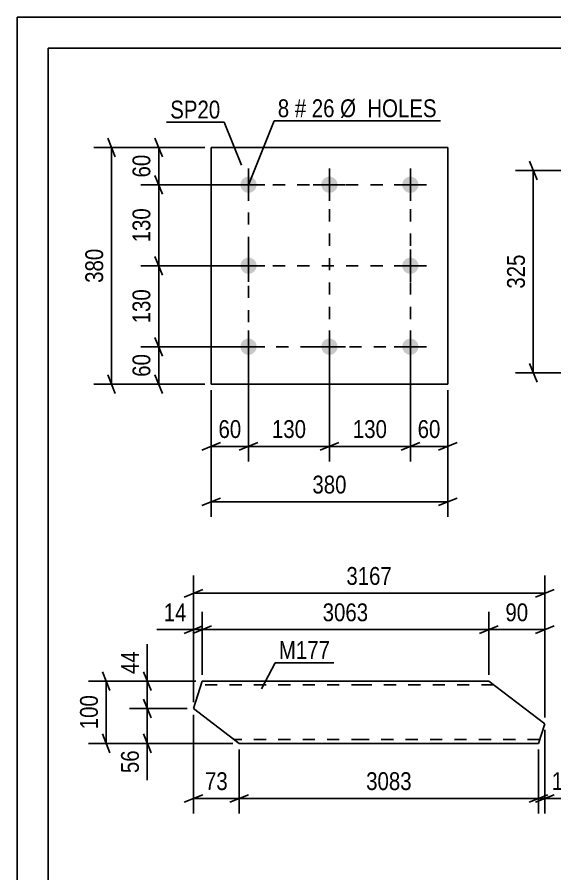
# Model space of a CAD drawing. Header units: millimetres. Extents: x 0 to 420, y 0 to 297.
# Drawn here: x 0 to 86.4, y 159.5 to 297 of the extents above; entities that cross this region are included whole.
import ezdxf

# ---------------------------------------------------------------- set-up
doc = ezdxf.new("R2010")
doc.units = ezdxf.units.MM
doc.linetypes.add('DXK_LINE_DOT2', pattern=[3.9198, 1.9599, -1.9599])
doc.styles.add('Arial Narrow', font='ARIALN.TTF', dxfattribs={"height": 0.2})

# ---------------------------------------------------------------- blocks, each defined once
blk = doc.blocks.new('Unknown-814463964-1135')
at = {"color": 5, "linetype": 'Continuous'}
for p, q in [((420, 297), (0, 297)), ((0, 297), (0, 0)), ((0, 292), (0, 297)), ((415, 292), (5, 292)), ((5, 292), (5, 5))]:
    blk.add_line(p, q, dxfattribs=at)
blk = doc.blocks.new('Part-814463964-1383 - 1355')
at = {"color": 2, "linetype": 'Continuous'}
for p, q in [((28.33, 186.02), (29.71, 190.42)), ((55.68, 190.42), (29.71, 190.42)), ((75.78, 190.42), (55.78, 190.42)), ((75.78, 190.42), (84.77, 183.57)), ((35.68, 180.42), (28.33, 186.02)), ((84.77, 183.57), (83.79, 180.42)), ((55.68, 180.42), (35.68, 180.42)), ((83.79, 180.42), (55.78, 180.42))]:
    blk.add_line(p, q, dxfattribs=at)
at = {"color": 7, "linetype": 'DXK_LINE_DOT2'}
for p, q in [((55.68, 189.82), (29.52, 189.82)), ((76.57, 189.82), (55.78, 189.82)), ((35.68, 180.42), (34.66, 181.2)), ((55.68, 181.02), (34.89, 181.02)), ((83.98, 181.02), (55.78, 181.02))]:
    blk.add_line(p, q, dxfattribs=at)
blk = doc.blocks.new('Bolt-814463964-2393 - 2359')
at = {"linetype": 'Continuous'}
for points in [[(37.18, 271.39, -1), (37.18, 268.79, -1)], [(50.18, 271.39, -1), (50.18, 268.79, -1)], [(63.18, 271.39, -1), (63.18, 268.79, -1)], [(37.18, 258.39, -1), (37.18, 255.79, -1)], [(63.18, 258.39, -1), (63.18, 255.79, -1)], [(37.18, 245.39, -1), (37.18, 242.79, -1)], [(50.18, 245.39, -1), (50.18, 242.79, -1)], [(63.18, 245.39, -1), (63.18, 242.79, -1)]]:
    blk.add_hatch(color=1, dxfattribs=at).paths.add_polyline_path(points)
at = {"color": 1, "linetype": 'Continuous'}
for p, q in [((37.18, 272.69), (37.18, 267.49)), ((50.18, 272.69), (50.18, 267.49)), ((63.18, 272.69), (63.18, 267.49)), ((34.58, 270.09), (39.78, 270.09)), ((47.58, 270.09), (52.78, 270.09)), ((60.58, 270.09), (65.78, 270.09)), ((37.18, 259.69), (37.18, 254.49)), ((63.18, 259.69), (63.18, 254.49)), ((34.58, 257.09), (39.78, 257.09)), ((60.58, 257.09), (65.78, 257.09)), ((37.18, 246.69), (37.18, 241.49)), ((50.18, 246.69), (50.18, 241.49)), ((63.18, 246.69), (63.18, 241.49)), ((34.58, 244.09), (39.78, 244.09)), ((47.58, 244.09), (52.78, 244.09)), ((60.58, 244.09), (65.78, 244.09))]:
    blk.add_line(p, q, dxfattribs=at)
blk = doc.blocks.new('Part-814463964-2408 - 2359')
at = {"color": 2, "linetype": 'Continuous'}
for p, q in [((69.18, 276.09), (31.18, 276.09)), ((31.18, 276.09), (31.18, 238.09)), ((69.18, 238.09), (69.18, 276.09)), ((31.18, 238.09), (69.18, 238.09))]:
    blk.add_line(p, q, dxfattribs=at)
blk = doc.blocks.new('Rectangle-814463964-2495 - 2359')
at = {"color": 1, "linetype": 'DXK_LINE_DOT2'}
blk.add_lwpolyline([(37.18, 270.09), (63.18, 270.09), (63.18, 244.09), (37.18, 244.09), (37.18, 270.09)], close=True, dxfattribs=at)
blk = doc.blocks.new('Line-814463964-2488 - 2359')
at = {"color": 1, "linetype": 'DXK_LINE_DOT2'}
blk.add_line((50.18, 270.09), (50.18, 244.09), dxfattribs=at)
blk = doc.blocks.new('Line-814463964-2481 - 2359')
at = {"color": 1, "linetype": 'DXK_LINE_DOT2'}
blk.add_line((37.18, 257.09), (63.18, 257.09), dxfattribs=at)
blk = doc.blocks.new('StraightDimension-814463964-1392 - 1355')
at = {"color": 7, "linetype": 'Continuous'}
for p, q in [((20.31, 187.52), (21.51, 184.52)), ((27.33, 186.02), (18.06, 186.02)), ((20.91, 180.42), (20.91, 186.02)), ((21.51, 178.92), (20.31, 181.92)), ((34.68, 180.42), (18.06, 180.42)), ((20.91, 180.42), (20.91, 174.52)), ((20.91, 180.42), (20.91, 174.52))]:
    blk.add_line(p, q, dxfattribs=at)
at = {"color": 0}
blk.add_wipeout([(20.16, 179.9), (15.96, 179.9), (15.96, 175.04), (20.16, 175.04)], dxfattribs=at)
at = {"color": 3, "style": 'Arial Narrow'}
blk.add_text('56', height=2.863, rotation=90.0002, dxfattribs=at).set_placement((19.56, 175.64))
blk = doc.blocks.new('StraightDimension-814463964-1433 - 1355')
at = {"color": 7, "linetype": 'Continuous'}
for p, q in [((20.91, 190.42), (20.91, 196.33)), ((20.91, 190.42), (20.91, 196.33)), ((20.31, 191.92), (21.51, 188.92)), ((28.71, 190.42), (18.06, 190.42)), ((20.91, 186.02), (20.91, 190.42)), ((21.51, 184.52), (20.31, 187.52)), ((27.33, 186.02), (18.06, 186.02))]:
    blk.add_line(p, q, dxfattribs=at)
at = {"color": 0}
blk.add_wipeout([(20.16, 195.8), (15.96, 195.8), (15.96, 190.95), (20.16, 190.95)], dxfattribs=at)
at = {"color": 3, "style": 'Arial Narrow'}
blk.add_text('44', height=2.863, rotation=90.0002, dxfattribs=at).set_placement((19.56, 191.55))
blk = doc.blocks.new('StraightDimension-814463964-1499 - 1355')
at = {"color": 7, "linetype": 'Continuous'}
for p, q in [((28.33, 187.02), (28.33, 207.36)), ((84.77, 184.57), (84.77, 207.36)), ((29.83, 205.11), (26.83, 203.91)), ((83.27, 203.91), (86.27, 205.11)), ((28.33, 204.51), (84.77, 204.51))]:
    blk.add_line(p, q, dxfattribs=at)
at = {"color": 0}
blk.add_wipeout([(60.81, 205.26), (60.81, 209.46), (52.3, 209.46), (52.3, 205.26)], dxfattribs=at)
at = {"color": 3, "style": 'Arial Narrow'}
blk.add_text('3167', height=2.863, dxfattribs=at).set_placement((52.9, 205.86))
blk = doc.blocks.new('StraightDimension-814463964-1467 - 1355')
at = {"color": 7, "linetype": 'Continuous'}
for p, q in [((13.72, 191.92), (14.92, 188.92)), ((28.71, 190.42), (11.47, 190.42)), ((14.32, 180.42), (14.32, 190.42)), ((14.92, 178.92), (13.72, 181.92)), ((34.68, 180.42), (11.47, 180.42))]:
    blk.add_line(p, q, dxfattribs=at)
at = {"color": 0}
blk.add_wipeout([(13.57, 188.77), (9.37, 188.77), (9.37, 182.08), (13.57, 182.08)], dxfattribs=at)
at = {"color": 3, "style": 'Arial Narrow'}
blk.add_text('100', height=2.863, rotation=90.0002, dxfattribs=at).set_placement((12.97, 182.68))
blk = doc.blocks.new('StraightDimension-814463964-1534 - 1355')
at = {"color": 7, "linetype": 'Continuous'}
for p, q in [((28.33, 187.02), (28.33, 201.52)), ((29.71, 191.42), (29.71, 201.52)), ((28.33, 198.67), (22.43, 198.67)), ((28.33, 198.67), (22.43, 198.67)), ((26.83, 198.07), (29.83, 199.27)), ((31.21, 199.27), (28.21, 198.07)), ((28.33, 198.67), (29.71, 198.67))]:
    blk.add_line(p, q, dxfattribs=at)
at = {"color": 0}
blk.add_wipeout([(27.81, 199.42), (27.81, 203.62), (22.95, 203.62), (22.95, 199.42)], dxfattribs=at)
at = {"color": 3, "style": 'Arial Narrow'}
blk.add_text('14', height=2.863, dxfattribs=at).set_placement((23.55, 200.02))
blk = doc.blocks.new('StraightDimension-814463964-1565 - 1355')
at = {"color": 7, "linetype": 'Continuous'}
for p, q in [((75.78, 191.42), (75.78, 201.52)), ((84.77, 184.57), (84.77, 201.52)), ((74.28, 198.07), (77.28, 199.27)), ((75.78, 198.67), (84.77, 198.67)), ((86.27, 199.27), (83.27, 198.07))]:
    blk.add_line(p, q, dxfattribs=at)
at = {"color": 0}
blk.add_wipeout([(82.7, 199.42), (82.7, 203.62), (77.85, 203.62), (77.85, 199.42)], dxfattribs=at)
at = {"color": 3, "style": 'Arial Narrow'}
blk.add_text('90', height=2.863, dxfattribs=at).set_placement((78.45, 200.02))
blk = doc.blocks.new('StraightDimension-814463964-1596 - 1355')
at = {"color": 7, "linetype": 'Continuous'}
for p, q in [((29.71, 191.42), (29.71, 201.52)), ((75.78, 191.42), (75.78, 201.52)), ((31.21, 199.27), (28.21, 198.07)), ((29.71, 198.67), (75.78, 198.67)), ((74.28, 198.07), (77.28, 199.27))]:
    blk.add_line(p, q, dxfattribs=at)
at = {"color": 0}
blk.add_wipeout([(57, 199.42), (57, 203.62), (48.49, 203.62), (48.49, 199.42)], dxfattribs=at)
at = {"color": 3, "style": 'Arial Narrow'}
blk.add_text('3063', height=2.863, dxfattribs=at).set_placement((49.09, 200.02))
blk = doc.blocks.new('StraightDimension-814463964-1628 - 1355')
at = {"color": 7, "linetype": 'Continuous'}
for p, q in [((84.77, 182.57), (84.77, 169.17)), ((83.79, 179.42), (83.79, 169.17)), ((82.29, 170.97), (85.29, 172.17)), ((86.27, 172.17), (83.27, 170.97)), ((83.79, 171.57), (84.77, 171.57)), ((84.77, 171.57), (90.68, 171.57)), ((84.77, 171.57), (90.68, 171.57))]:
    blk.add_line(p, q, dxfattribs=at)
at = {"color": 0}
blk.add_wipeout([(90.15, 172.32), (90.15, 176.52), (85.3, 176.52), (85.3, 172.32)], dxfattribs=at)
at = {"color": 3, "style": 'Arial Narrow'}
blk.add_text('10', height=2.863, dxfattribs=at).set_placement((85.9, 172.92))
blk = doc.blocks.new('StraightDimension-814463964-1659 - 1355')
at = {"color": 7, "linetype": 'Continuous'}
for p, q in [((35.68, 179.42), (35.68, 169.17)), ((83.79, 179.42), (83.79, 169.17)), ((37.18, 172.17), (34.18, 170.97)), ((82.29, 170.97), (85.29, 172.17)), ((35.68, 171.57), (83.79, 171.57))]:
    blk.add_line(p, q, dxfattribs=at)
at = {"color": 0}
blk.add_wipeout([(63.99, 172.32), (63.99, 176.52), (55.48, 176.52), (55.48, 172.32)], dxfattribs=at)
at = {"color": 3, "style": 'Arial Narrow'}
blk.add_text('3083', height=2.863, dxfattribs=at).set_placement((56.08, 172.92))
blk = doc.blocks.new('StraightDimension-814463964-1690 - 1355')
at = {"color": 7, "linetype": 'Continuous'}
for p, q in [((28.33, 185.02), (28.33, 169.17)), ((35.68, 179.42), (35.68, 169.17)), ((26.83, 170.97), (29.83, 172.17)), ((37.18, 172.17), (34.18, 170.97)), ((28.33, 171.57), (35.68, 171.57))]:
    blk.add_line(p, q, dxfattribs=at)
at = {"color": 0}
blk.add_wipeout([(34.43, 172.32), (34.43, 176.52), (29.58, 176.52), (29.58, 172.32)], dxfattribs=at)
at = {"color": 3, "style": 'Arial Narrow'}
blk.add_text('73', height=2.863, dxfattribs=at).set_placement((30.18, 172.92))
blk = doc.blocks.new('StraightDimension-814463964-2013 - 1937')
at = {"color": 7, "linetype": 'Continuous'}
for p, q in [((83.53, 270.9), (82.33, 273.9)), ((99.75, 272.4), (80.08, 272.4)), ((82.93, 239.9), (82.93, 272.4)), ((82.33, 241.4), (83.53, 238.4)), ((99.75, 239.9), (80.08, 239.9))]:
    blk.add_line(p, q, dxfattribs=at)
at = {"color": 0}
blk.add_wipeout([(82.18, 259.49), (77.98, 259.49), (77.98, 252.81), (82.18, 252.81)], dxfattribs=at)
at = {"color": 3, "style": 'Arial Narrow'}
blk.add_text('325', height=2.863, rotation=90.0002, dxfattribs=at).set_placement((81.58, 253.41))
blk = doc.blocks.new('StraightDimension-814463964-2457 - 2359')
at = {"color": 7, "linetype": 'Continuous'}
for p, q in [((22.15, 245.59), (23.35, 242.59)), ((36.18, 244.09), (19.9, 244.09)), ((22.75, 238.09), (22.75, 244.09)), ((23.35, 236.59), (22.15, 239.59)), ((30.18, 238.09), (19.9, 238.09))]:
    blk.add_line(p, q, dxfattribs=at)
at = {"color": 0}
blk.add_wipeout([(22, 243.52), (17.8, 243.52), (17.8, 238.66), (22, 238.66)], dxfattribs=at)
at = {"color": 3, "style": 'Arial Narrow'}
blk.add_text('60', height=2.863, rotation=90.0002, dxfattribs=at).set_placement((21.4, 239.26))
blk = doc.blocks.new('StraightDimension-814463964-18282 - 2359')
at = {"color": 7, "linetype": 'Continuous'}
for p, q in [((23.35, 268.59), (22.15, 271.59)), ((36.18, 270.09), (19.9, 270.09)), ((22.75, 257.09), (22.75, 270.09)), ((22.15, 258.59), (23.35, 255.59)), ((36.18, 257.09), (19.9, 257.09))]:
    blk.add_line(p, q, dxfattribs=at)
at = {"color": 0}
blk.add_wipeout([(22, 266.93), (17.8, 266.93), (17.8, 260.24), (22, 260.24)], dxfattribs=at)
at = {"color": 3, "style": 'Arial Narrow'}
blk.add_text('130', height=2.863, rotation=90.0002, dxfattribs=at).set_placement((21.4, 260.84))
blk = doc.blocks.new('StraightDimension-814463964-2410 - 2359')
at = {"color": 7, "linetype": 'Continuous'}
for p, q in [((31.18, 237.09), (31.18, 216.78)), ((69.18, 237.09), (69.18, 216.78)), ((32.68, 219.78), (29.68, 218.58)), ((31.18, 219.18), (69.18, 219.18)), ((67.68, 218.58), (70.68, 219.78))]:
    blk.add_line(p, q, dxfattribs=at)
at = {"color": 0}
blk.add_wipeout([(53.52, 219.93), (53.52, 224.13), (46.84, 224.13), (46.84, 219.93)], dxfattribs=at)
at = {"color": 3, "style": 'Arial Narrow'}
blk.add_text('380', height=2.863, dxfattribs=at).set_placement((47.44, 220.53))
blk = doc.blocks.new('StraightDimension-814463964-2421 - 2359')
at = {"color": 7, "linetype": 'Continuous'}
for p, q in [((37.18, 243.09), (37.18, 225.69)), ((31.18, 237.09), (31.18, 225.69)), ((29.68, 227.49), (32.68, 228.69)), ((38.68, 228.69), (35.68, 227.49)), ((31.18, 228.09), (37.18, 228.09))]:
    blk.add_line(p, q, dxfattribs=at)
at = {"color": 0}
blk.add_wipeout([(36.61, 228.84), (36.61, 233.04), (31.75, 233.04), (31.75, 228.84)], dxfattribs=at)
at = {"color": 3, "style": 'Arial Narrow'}
blk.add_text('60', height=2.863, dxfattribs=at).set_placement((32.35, 229.44))
blk = doc.blocks.new('StraightDimension-814463964-2435 - 2359')
at = {"color": 7, "linetype": 'Continuous'}
for p, q in [((63.18, 243.09), (63.18, 225.69)), ((69.18, 237.09), (69.18, 225.69)), ((61.68, 227.49), (64.68, 228.69)), ((70.68, 228.69), (67.68, 227.49)), ((63.18, 228.09), (69.18, 228.09))]:
    blk.add_line(p, q, dxfattribs=at)
at = {"color": 0}
blk.add_wipeout([(68.61, 228.84), (68.61, 233.04), (63.75, 233.04), (63.75, 228.84)], dxfattribs=at)
at = {"color": 3, "style": 'Arial Narrow'}
blk.add_text('60', height=2.863, dxfattribs=at).set_placement((64.35, 229.44))
blk = doc.blocks.new('StraightDimension-814463964-2446 - 2359')
at = {"color": 7, "linetype": 'Continuous'}
for p, q in [((15.77, 274.59), (14.57, 277.59)), ((30.18, 276.09), (12.32, 276.09)), ((15.17, 238.09), (15.17, 276.09)), ((14.57, 239.59), (15.77, 236.59)), ((30.18, 238.09), (12.32, 238.09))]:
    blk.add_line(p, q, dxfattribs=at)
at = {"color": 0}
blk.add_wipeout([(14.42, 260.43), (10.22, 260.43), (10.22, 253.74), (14.42, 253.74)], dxfattribs=at)
at = {"color": 3, "style": 'Arial Narrow'}
blk.add_text('380', height=2.863, rotation=90.0002, dxfattribs=at).set_placement((13.82, 254.34))
blk = doc.blocks.new('StraightDimension-814463964-2471 - 2359')
at = {"color": 7, "linetype": 'Continuous'}
for p, q in [((22.15, 277.59), (23.35, 274.59)), ((30.18, 276.09), (19.9, 276.09)), ((22.75, 270.09), (22.75, 276.09)), ((23.35, 268.59), (22.15, 271.59)), ((36.18, 270.09), (19.9, 270.09))]:
    blk.add_line(p, q, dxfattribs=at)
at = {"color": 0}
blk.add_wipeout([(22, 275.52), (17.8, 275.52), (17.8, 270.66), (22, 270.66)], dxfattribs=at)
at = {"color": 3, "style": 'Arial Narrow'}
blk.add_text('60', height=2.863, rotation=90.0002, dxfattribs=at).set_placement((21.4, 271.26))
blk = doc.blocks.new('StraightDimension-814463964-18258 - 2359')
at = {"color": 7, "linetype": 'Continuous'}
for p, q in [((37.18, 243.09), (37.18, 225.69)), ((50.18, 243.09), (50.18, 225.69)), ((38.68, 228.69), (35.68, 227.49)), ((48.68, 227.49), (51.68, 228.69)), ((37.18, 228.09), (50.18, 228.09))]:
    blk.add_line(p, q, dxfattribs=at)
at = {"color": 0}
blk.add_wipeout([(47.02, 228.84), (47.02, 233.04), (40.34, 233.04), (40.34, 228.84)], dxfattribs=at)
at = {"color": 3, "style": 'Arial Narrow'}
blk.add_text('130', height=2.863, dxfattribs=at).set_placement((40.94, 229.44))
blk = doc.blocks.new('StraightDimension-814463964-18260 - 2359')
at = {"color": 7, "linetype": 'Continuous'}
for p, q in [((50.18, 243.09), (50.18, 225.69)), ((63.18, 243.09), (63.18, 225.69)), ((51.68, 228.69), (48.68, 227.49)), ((61.68, 227.49), (64.68, 228.69)), ((50.18, 228.09), (63.18, 228.09))]:
    blk.add_line(p, q, dxfattribs=at)
at = {"color": 0}
blk.add_wipeout([(60.02, 228.84), (60.02, 233.04), (53.34, 233.04), (53.34, 228.84)], dxfattribs=at)
at = {"color": 3, "style": 'Arial Narrow'}
blk.add_text('130', height=2.863, dxfattribs=at).set_placement((53.94, 229.44))
blk = doc.blocks.new('StraightDimension-814463964-18280 - 2359')
at = {"color": 7, "linetype": 'Continuous'}
for p, q in [((23.35, 255.59), (22.15, 258.59)), ((36.18, 257.09), (19.9, 257.09)), ((22.75, 244.09), (22.75, 257.09)), ((22.15, 245.59), (23.35, 242.59)), ((36.18, 244.09), (19.9, 244.09))]:
    blk.add_line(p, q, dxfattribs=at)
at = {"color": 0}
blk.add_wipeout([(22, 253.93), (17.8, 253.93), (17.8, 247.24), (22, 247.24)], dxfattribs=at)
at = {"color": 3, "style": 'Arial Narrow'}
blk.add_text('130', height=2.863, rotation=90.0002, dxfattribs=at).set_placement((21.4, 247.84))
blk = doc.blocks.new('Mark-814463964-1378 - 1355')
at = {"color": 0}
blk.add_wipeout([(50.27, 193.96), (50.27, 196.96), (42.05, 196.96), (42.05, 193.96)], dxfattribs=at)
blk.add_wipeout([(50.27, 193.96), (50.27, 196.96), (42.05, 196.96), (42.05, 193.96)], dxfattribs=at)
at = {"color": 30, "linetype": 'Continuous'}
for p, q in [((39.24, 189.17), (41.45, 193.36)), ((41.45, 193.36), (50.87, 193.36))]:
    blk.add_line(p, q, dxfattribs=at)
at = {"color": 3, "style": 'Arial Narrow'}
blk.add_text('M177', height=2.863, dxfattribs=at).set_placement((42.05, 193.96))
blk = doc.blocks.new('Mark-814463964-2389 - 2359')
at = {"color": 0}
for points in [[(43.71, 280.94), (43.71, 283.94), (41.88, 283.94), (41.88, 280.94)], [(46.44, 280.94), (46.44, 283.94), (44.61, 283.94), (44.61, 280.94)], [(50.99, 280.94), (50.99, 283.94), (47.34, 283.94), (47.34, 280.94)], [(67.42, 280.94), (67.42, 283.94), (51.89, 283.94), (51.89, 280.94)]]:
    blk.add_wipeout(points, dxfattribs=at)
for points in [[(43.71, 280.94), (43.71, 283.94), (41.88, 283.94), (41.88, 280.94)], [(46.44, 280.94), (46.44, 283.94), (44.61, 283.94), (44.61, 280.94)], [(50.99, 280.94), (50.99, 283.94), (47.34, 283.94), (47.34, 280.94)], [(67.42, 280.94), (67.42, 283.94), (51.89, 283.94), (51.89, 280.94)]]:
    blk.add_wipeout(points, dxfattribs=at)
at = {"color": 7, "linetype": 'Continuous'}
for p, q in [((37.21, 270.16), (41.28, 280.34)), ((41.28, 280.34), (68.02, 280.34))]:
    blk.add_line(p, q, dxfattribs=at)
at = {"color": 3, "style": 'Arial Narrow'}
for s, height, p in [('8', 2.86, (41.88, 280.94)), ('#', 2.86, (44.61, 280.94)), ('26', 2.863, (47.34, 280.94)), ('Ø  HOLES', 2.863, (51.89, 280.94))]:
    blk.add_text(s, height=height, dxfattribs=at).set_placement(p)
blk = doc.blocks.new('Mark-814463964-2404 - 2359')
at = {"color": 0}
blk.add_wipeout([(32.64, 280.73), (32.64, 283.73), (24.6, 283.73), (24.6, 280.73)], dxfattribs=at)
blk.add_wipeout([(32.64, 280.73), (32.64, 283.73), (24.6, 283.73), (24.6, 280.73)], dxfattribs=at)
at = {"color": 30, "linetype": 'Continuous'}
for p in [(24, 280.13), (36.06, 273.25)]:
    blk.add_line(p, (33.24, 280.13), dxfattribs=at)
at = {"color": 3, "style": 'Arial Narrow'}
blk.add_text('SP20', height=2.863, dxfattribs=at).set_placement((24.6, 280.73))

msp = doc.modelspace()

# ---------------------------------------------------------------- block references
for name in ['Unknown-814463964-1135', 'Part-814463964-2408 - 2359', 'Bolt-814463964-2393 - 2359', 'Rectangle-814463964-2495 - 2359', 'Line-814463964-2488 - 2359', 'Line-814463964-2481 - 2359', 'Part-814463964-1383 - 1355']:
    msp.add_blockref(name, (0, 0))

# ---------------------------------------------------------------- next in the draw order: block references
for name in ['Mark-814463964-2389 - 2359', 'StraightDimension-814463964-2013 - 1937', 'StraightDimension-814463964-18282 - 2359', 'StraightDimension-814463964-2457 - 2359', 'StraightDimension-814463964-1392 - 1355', 'StraightDimension-814463964-1628 - 1355']:
    msp.add_blockref(name, (0, 0))

# ---------------------------------------------------------------- next in the draw order: block references
for name in ['StraightDimension-814463964-2410 - 2359', 'StraightDimension-814463964-1433 - 1355']:
    msp.add_blockref(name, (0, 0))

# ---------------------------------------------------------------- next in the draw order: block references
for name in ['StraightDimension-814463964-2421 - 2359', 'StraightDimension-814463964-2435 - 2359', 'StraightDimension-814463964-1499 - 1355']:
    msp.add_blockref(name, (0, 0))

# ---------------------------------------------------------------- next in the draw order: block references
for name in ['StraightDimension-814463964-2446 - 2359', 'StraightDimension-814463964-18258 - 2359', 'StraightDimension-814463964-1565 - 1355', 'StraightDimension-814463964-1467 - 1355']:
    msp.add_blockref(name, (0, 0))

# ---------------------------------------------------------------- next in the draw order: block references
for name in ['StraightDimension-814463964-2471 - 2359', 'StraightDimension-814463964-18280 - 2359', 'StraightDimension-814463964-18260 - 2359', 'StraightDimension-814463964-1534 - 1355', 'StraightDimension-814463964-1659 - 1355']:
    msp.add_blockref(name, (0, 0))

# ---------------------------------------------------------------- next in the draw order: block references
for name in ['Mark-814463964-2404 - 2359', 'StraightDimension-814463964-1596 - 1355', 'StraightDimension-814463964-1690 - 1355']:
    msp.add_blockref(name, (0, 0))

# ---------------------------------------------------------------- next in the draw order: block references
msp.add_blockref('Mark-814463964-1378 - 1355', (0, 0))

doc.saveas('drawing.dxf')
